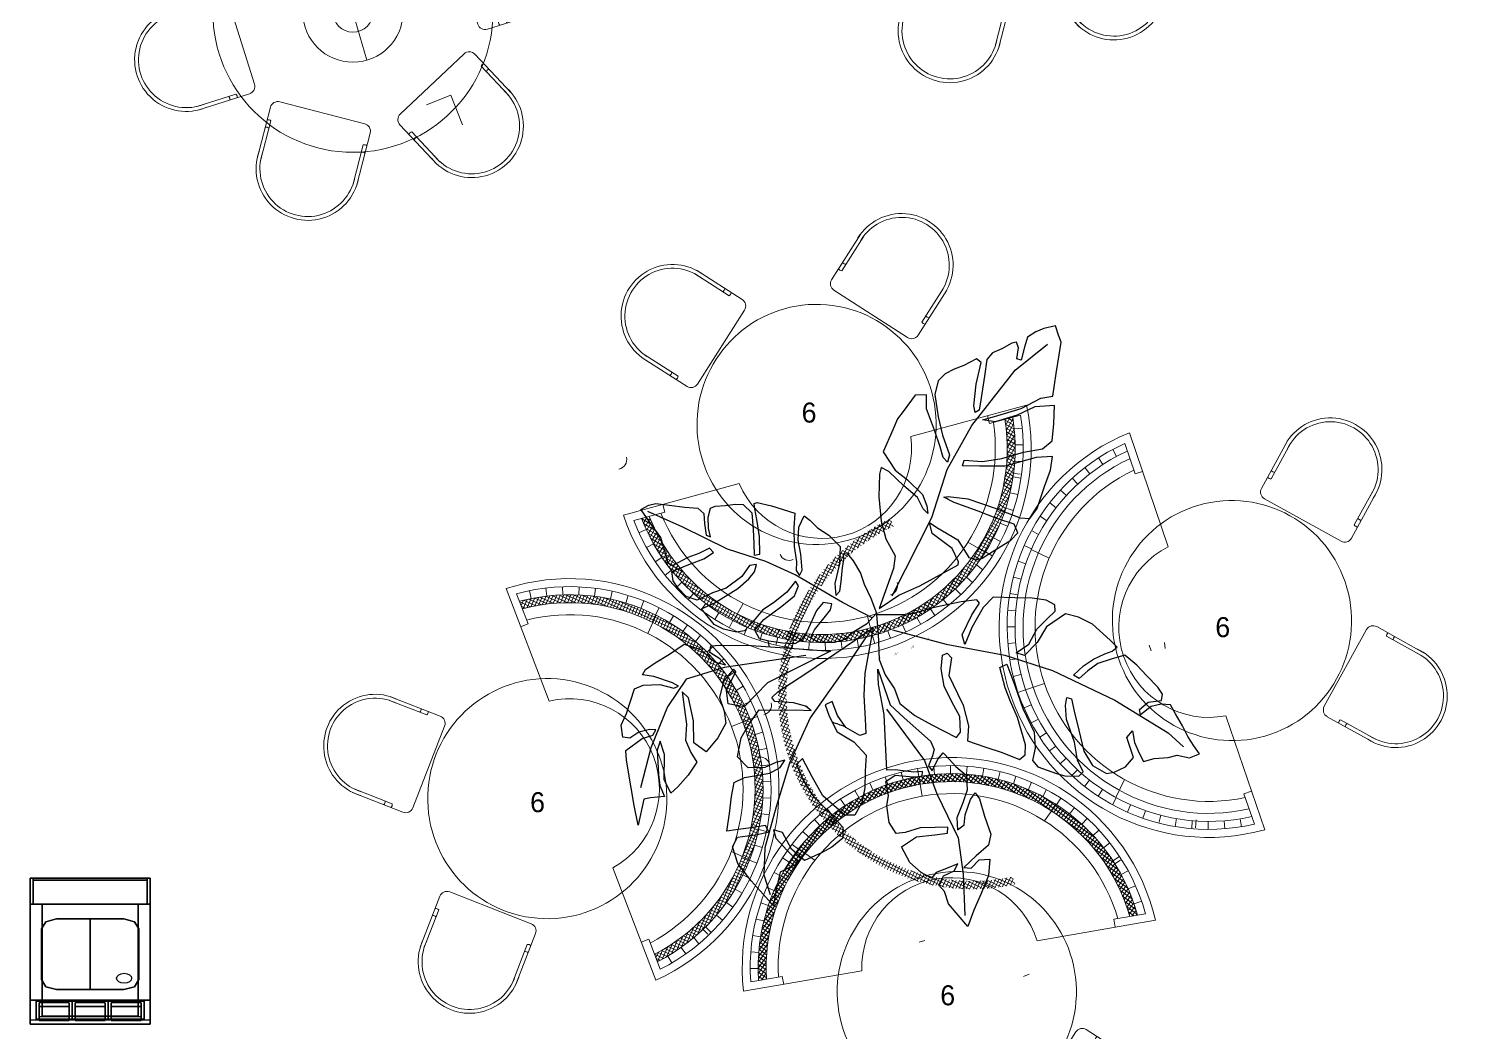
# Model space of a CAD drawing. Header units: millimetres. Extents: x 9159 to 17971, y 10368 to 13314.
# Drawn here: x 14891 to 15606, y 11811 to 12313 of the extents above; entities that cross this region are included whole.
import ezdxf

# ---------------------------------------------------------------- set-up
doc = ezdxf.new("R2010")
doc.units = ezdxf.units.MM
doc.header["$LTSCALE"] = 5
doc.linetypes.add('CONTINUA', pattern=[0])
doc.layers.get('DEFPOINTS').update_dxf_attribs({"linetype": 'CONTINUA'})
for name, color, linetype in [('200-EquipSteel-3d', 9, 'Continuous'), ('ELECTRICAL', 1, 'Continuous'), ('VİTRACONT', 1, 'Continuous')]:
    doc.layers.add(name, color=color, linetype=linetype)
for name, color, linetype, lineweight in [('Auto-AhsapMobilya', 34, 'Continuous', 20), ('Auto-Ince', 8, 'Continuous', 5), ('Auto-Olcu', 33, 'Continuous', 15), ('Auto-SilikCizgiler', 251, 'Continuous', 9), ('Auto-Tefris', 32, 'Continuous', 18), ('BEYAZ', 250, 'Continuous', 5), ('kesit', 7, 'Continuous', 0), ('TEFRIS-MOBILYA', 27, 'Continuous', 5), ('YOL', 87, 'Continuous', 0)]:
    doc.layers.add(name, color=color, linetype=linetype, lineweight=lineweight)
doc.layers.add('yesil', color=7, linetype='Continuous', true_color=0x6e7e3e)
doc.styles.add('1-20', font='isocpeur.ttf', dxfattribs={"height": 4})
doc.dimstyles.new('ölçü 1_20', dxfattribs={"dimtxt": 4, "dimasz": 1, "dimexe": 1, "dimexo": 3, "dimtad": 1, "dimdec": 0, "dimtxsty": '1-20', "dimblk": 'ARCHTICK', "dimcen": 1.5, "dimclrd": 256, "dimclre": 256, "dimclrt": 256, "dimadec": 0, "dimazin": 0, "dimtfac": 1, "dimtdec": 0, "dimtmove": 0, "dimatfit": 3, "dimldrblk": 'ARCHTICK', "dimfxl": 1, "dimlwd": -1, "dimlwe": -1, "dimarcsym": 0})

# ---------------------------------------------------------------- blocks, each defined once
blk = doc.blocks.new('_ArchTick')
at = {"color": 0, "linetype": 'ByBlock', "const_width": 0.15}
blk.add_lwpolyline([(-0.5, -0.5), (0.5, 0.5)], dxfattribs=at)
blk = doc.blocks.new('*D12')
at = {"layer": 'Auto-Olcu'}
for p, q in [((134009.21, -64288.72), (134010.62, -64296.83)), ((134017.27, -64287.32), (134018.68, -64295.44)), ((134010.45, -64295.85), (134018.51, -64294.45))]:
    blk.add_line(p, q, dxfattribs=at)
at = {"layer": 'DEFPOINTS', "color": 0}
for p in [(134008.7, -64285.76), (134016.76, -64284.36), (134018.51, -64294.45)]:
    blk.add_point(p, dxfattribs=at)
at = {"layer": 'Auto-Olcu'}
for p, rotation in [((134010.45, -64295.85), 189.8434096772891), ((134018.51, -64294.45), 9.843409677289099)]:
    blk.add_blockref('_ArchTick', p, dxfattribs=dict(at, rotation=rotation))
at = {"layer": 'Auto-Olcu', "insert": (134014.03, -64292.56), "char_height": 4, "attachment_point": 5, "rotation": 9.84341, "style": '1-20'}
blk.add_mtext('8', dxfattribs=at)
blk = doc.blocks.new('*D14')
at = {"layer": 'Auto-Olcu'}
for p, q in [((134008.96, -64288.75), (134009.69, -64296.92)), ((134000.81, -64289.48), (134001.55, -64297.65)), ((134009.61, -64295.92), (134001.46, -64296.65))]:
    blk.add_line(p, q, dxfattribs=at)
at = {"layer": 'DEFPOINTS', "color": 0}
for p in [(134000.55, -64286.49), (134008.7, -64285.76), (134001.46, -64296.65)]:
    blk.add_point(p, dxfattribs=at)
at = {"layer": 'Auto-Olcu'}
for p, rotation in [((134001.46, -64296.65), 185.10656757201), ((134009.61, -64295.92), 5.106567572009988)]:
    blk.add_blockref('_ArchTick', p, dxfattribs=dict(at, rotation=rotation))
at = {"layer": 'Auto-Olcu', "insert": (134005.3, -64293.67), "char_height": 4, "attachment_point": 5, "rotation": 5.10657, "style": '1-20'}
blk.add_mtext('8', dxfattribs=at)
blk = doc.blocks.new('RT2')
at = {"layer": 'Auto-Tefris'}
for p, q in [((142.89, -17093.63), (114.98, -17118.61)), ((190.59, -17139.05), (150.31, -17094.04)), ((137.92, -17101.6), (116.81, -17120.49)), ((161.05, -17169.01), (181.71, -17150.52)), ((162.74, -17171.03), (190.18, -17146.47)), ((114.32, -17166.72), (114.35, -17166.76)), ((114.35, -17166.76), (114.32, -17166.72))]:
    blk.add_line(p, q, dxfattribs=at)
for centre, radius, start, end in [((146.39, -17097.54), 5.25, 41.83107, 131.83107), ((131.48, -17105.6), 2.58, 11.21615, 72.44598), ((135.4, -17102.1), 2.58, 11.21615, 72.44598), ((140.83, -17143.03), 35.56, 127.02225, 315.62583), ((140.83, -17143.03), 32.93, 127.02225, 315.62583), ((186.68, -17142.55), 5.25, 311.83107, 41.83107), ((177.02, -17156.48), 2.58, 11.21615, 72.44598), ((180.94, -17152.98), 2.58, 11.21615, 72.44598)]:
    blk.add_arc(centre, radius, start, end, dxfattribs=at)
blk = doc.blocks.new('A$C2F3B726D')
for p, q in [((-0.232, 0.0729), (-0.2705, 0.0833)), ((-0.1826, 0.0571), (-0.232, 0.0729)), ((-0.1414, 0.0503), (-0.1826, 0.0571)), ((-0.1088, 0.0413), (-0.1414, 0.0503)), ((-0.0559, 0.0204), (-0.1088, 0.0413)), ((-0.0228, 0.0091), (-0.0559, 0.0204))]:
    blk.add_line(p, q)
for points in [[(0.1199, 0.3383), (0.1084, 0.3337), (0.1007, 0.3291), (0.0931, 0.3223), (0.0915, 0.3115), (0.09, 0.2977), (0.0854, 0.2985), (0.0854, 0.31), (0.0823, 0.3154), (0.0777, 0.3138), (0.0685, 0.3062), (0.0593, 0.3008), (0.0547, 0.2931), (0.0547, 0.2755), (0.0547, 0.2526), (0.0547, 0.2395), (0.0509, 0.2365), (0.0486, 0.2434), (0.0474, 0.2659), (0.0492, 0.2891), (0.0438, 0.2922), (0.0318, 0.2832), (0.0226, 0.2778), (0.0141, 0.2717), (0.008, 0.2633), (0.0065, 0.2487), (0.0134, 0.2265), (0.021, 0.2081), (0.031, 0.189), (0.0302, 0.1813), (0.0249, 0.1851), (0.0203, 0.1959), (0.0118, 0.212), (0.0003, 0.2326), (-0.0021, 0.2473), (-0.0136, 0.245), (-0.0234, 0.2265), (-0.028, 0.218), (-0.0311, 0.2058), (-0.0376, 0.1817), (-0.0224, 0.1647), (-0.0081, 0.1568), (0.0095, 0.1438), (0.0157, 0.1331), (0.018, 0.1254), (0.0126, 0.1292), (0.0049, 0.14), (-0.0112, 0.1499), (-0.0288, 0.1622), (-0.0372, 0.1652), (-0.038, 0.1583), (-0.0349, 0.1346), (-0.0288, 0.1101), (-0.0211, 0.0925), (-0.0089, 0.0764), (-0.0089, 0.0634), (-0.0173, 0.0197), (0.0011, 0.0365), (0.021, 0.0496), (0.0572, 0.0773), (0.0572, 0.0804), (0.0484, 0.0929), (0.0256, 0.1055), (0.021, 0.1162), (0.0295, 0.1124), (0.053, 0.1029), (0.0672, 0.0865), (0.0764, 0.0857), (0.0775, 0.0854), (0.0808, 0.0879), (0.0961, 0.1009), (0.1076, 0.1108), (0.1138, 0.1193), (0.1084, 0.1277), (0.09, 0.1308), (0.0693, 0.1354), (0.0433, 0.1407), (0.0318, 0.1446), (0.0364, 0.1461), (0.057, 0.1468), (0.0854, 0.1415), (0.1138, 0.1354), (0.1237, 0.1361), (0.1299, 0.1476), (0.1337, 0.1714), (0.1375, 0.189), (0.1375, 0.2035), (0.1207, 0.1997), (0.09, 0.1859), (0.0639, 0.1821), (0.0463, 0.1798), (0.0471, 0.1859), (0.0662, 0.1874), (0.0854, 0.1936), (0.1069, 0.2035), (0.126, 0.2097), (0.1345, 0.2196), (0.1337, 0.2372), (0.1314, 0.2564), (0.1115, 0.2518), (0.0946, 0.2403), (0.0731, 0.2303), (0.0601, 0.2303), (0.0747, 0.2372), (0.0977, 0.248), (0.1161, 0.2617), (0.1283, 0.2656), (0.1283, 0.2893), (0.1283, 0.3092), (0.1283, 0.3223), (0.1245, 0.3291)], [(-0.278, 0.0845), (-0.2706, 0.09), (-0.2634, 0.0928), (-0.2496, 0.0933), (-0.233, 0.0938), (-0.2197, 0.0947), (-0.2126, 0.09), (-0.2102, 0.08), (-0.2069, 0.0681), (-0.2021, 0.0672), (-0.2055, 0.0757), (-0.2074, 0.0871), (-0.2064, 0.0966), (-0.2021, 0.0995), (-0.1917, 0.1018), (-0.1817, 0.1047), (-0.1736, 0.1056), (-0.1632, 0.0985), (-0.1594, 0.0814), (-0.1565, 0.0672), (-0.1542, 0.0553), (-0.1485, 0.0572), (-0.1518, 0.0752), (-0.157, 0.0923), (-0.1608, 0.1028), (-0.1622, 0.1085), (-0.1594, 0.1099), (-0.1442, 0.1085), (-0.1314, 0.1066), (-0.119, 0.1047), (-0.1176, 0.0895), (-0.1143, 0.0705), (-0.1095, 0.0548), (-0.1086, 0.0458), (-0.1043, 0.0415), (-0.1024, 0.0472), (-0.1062, 0.0634), (-0.1114, 0.0776), (-0.1128, 0.0909), (-0.109, 0.1033), (-0.1024, 0.0999), (-0.0934, 0.0933), (-0.0805, 0.0876), (-0.0672, 0.0776), (-0.0649, 0.0596), (-0.0668, 0.0387), (-0.0639, 0.0263), (-0.0606, 0.0316), (-0.0606, 0.0415), (-0.0615, 0.0563), (-0.0611, 0.0643), (-0.0625, 0.071), (-0.0582, 0.071), (-0.0516, 0.0648), (-0.0421, 0.0534), (-0.0364, 0.0425), (-0.0273, 0.0292), (-0.0193, 0.0145), (-0.0278, 0.0017), (-0.0397, -0.0083), (-0.0478, -0.0173), (-0.0582, -0.0221), (-0.0734, -0.0244), (-0.0834, -0.0211), (-0.0805, -0.0121), (-0.0725, 0.0017), (-0.0672, 0.0107), (-0.0668, 0.0173), (-0.0758, 0.0173), (-0.0815, 0.0078), (-0.0881, -0.0154), (-0.0929, -0.0254), (-0.0986, -0.0297), (-0.1109, -0.0311), (-0.1257, -0.0311), (-0.1356, -0.0301), (-0.1418, -0.0221), (-0.1342, -0.0097), (-0.1176, 0.0069), (-0.1062, 0.0197), (-0.1038, 0.0306), (-0.1076, 0.0349), (-0.1147, 0.0221), (-0.1257, 0.0102), (-0.1371, -0.0002), (-0.1456, -0.014), (-0.1523, -0.0244), (-0.1603, -0.0268), (-0.1741, -0.0259), (-0.1846, -0.0225), (-0.2002, -0.0083), (-0.1879, -0.0007), (-0.166, 0.0183), (-0.1561, 0.0301), (-0.1513, 0.0382), (-0.1504, 0.0458), (-0.1575, 0.0439), (-0.1637, 0.0311), (-0.1779, 0.0169), (-0.1912, 0.0097), (-0.2059, -0.0002), (-0.2178, 0.0021), (-0.2273, 0.0093), (-0.2335, 0.0159), (-0.2365, 0.0253), (-0.2202, 0.0354), (-0.2055, 0.0434), (-0.1964, 0.0515), (-0.2012, 0.0553), (-0.2116, 0.0482), (-0.2221, 0.0425), (-0.2363, 0.0316), (-0.2416, 0.0335), (-0.2449, 0.0406), (-0.253, 0.0586), (-0.2644, 0.07), (-0.2748, 0.0809)], [(0.3353, -0.0796), (0.3283, -0.0721), (0.3205, -0.0637), (0.3133, -0.0533), (0.3042, -0.0422), (0.2977, -0.0338), (0.288, -0.0344), (0.2782, -0.0383), (0.2685, -0.0487), (0.2665, -0.0435), (0.2743, -0.0344), (0.288, -0.0305), (0.288, -0.024), (0.2821, -0.0175), (0.2685, -0.0071), (0.2568, 0.0019), (0.2431, 0.0104), (0.2295, 0.0039), (0.2165, -0.0026), (0.2074, -0.0117), (0.1996, -0.0208), (0.1931, -0.0182), (0.2022, -0.0071), (0.2113, 0.0013), (0.2223, 0.0084), (0.2295, 0.0123), (0.234, 0.0175), (0.2256, 0.0234), (0.2048, 0.037), (0.1892, 0.0422), (0.1755, 0.0435), (0.158, 0.0273), (0.1508, 0.0097), (0.1398, -0.0058), (0.1307, -0.0045), (0.1424, 0.0065), (0.1482, 0.0234), (0.1573, 0.0357), (0.1645, 0.0448), (0.1632, 0.0513), (0.1534, 0.0546), (0.1385, 0.0546), (0.1209, 0.052), (0.0982, 0.0494), (0.0897, 0.037), (0.0813, 0.0149), (0.0767, -0.0039), (0.0722, 0.0058), (0.0793, 0.0279), (0.0832, 0.0364), (0.0852, 0.0409), (0.0819, 0.0442), (0.0663, 0.0396), (0.0455, 0.0318), (0.0338, 0.0273), (0.0189, 0.0201), (0.0078, 0.0169), (-0.0189, 0.013), (-0.0143, -0.0065), (-0.0091, -0.0325), (-0.0007, -0.0474), (0.0111, -0.0604), (0.0189, -0.0747), (0.0364, -0.0845), (0.0553, -0.0916), (0.0826, -0.1007), (0.0858, -0.0948), (0.0826, -0.0786), (0.0722, -0.065), (0.0618, -0.05), (0.0559, -0.0325), (0.0553, -0.0182), (0.0598, -0.0156), (0.065, -0.0195), (0.065, -0.0383), (0.0767, -0.0552), (0.0845, -0.0663), (0.093, -0.087), (0.0943, -0.1026), (0.1131, -0.1059), (0.132, -0.1091), (0.1508, -0.1137), (0.156, -0.1078), (0.1547, -0.0974), (0.1424, -0.0708), (0.1326, -0.0552), (0.1248, -0.0422), (0.1164, -0.0221), (0.1229, -0.0175), (0.1346, -0.0383), (0.1463, -0.0604), (0.1619, -0.0832), (0.1651, -0.0994), (0.1645, -0.1124), (0.171, -0.1182), (0.1911, -0.1221), (0.2002, -0.1234), (0.2145, -0.1215), (0.2184, -0.1163), (0.2106, -0.1052), (0.2048, -0.087), (0.1931, -0.065), (0.1898, -0.0507), (0.1898, -0.0422), (0.195, -0.0429), (0.1996, -0.0552), (0.2074, -0.0741), (0.2158, -0.0948), (0.2269, -0.1085), (0.2425, -0.1143), (0.2503, -0.1117), (0.2613, -0.1046), (0.2678, -0.0935), (0.2581, -0.0741), (0.2626, -0.0663), (0.2665, -0.078), (0.2737, -0.089), (0.2789, -0.0961), (0.2893, -0.0916), (0.3036, -0.0883), (0.3127, -0.0845), (0.3257, -0.0851)], [(-0.2315, -0.2411), (-0.2385, -0.2214), (-0.2445, -0.2035), (-0.2534, -0.1758), (-0.2557, -0.1661), (-0.2407, -0.1512), (-0.2303, -0.146), (-0.228, -0.14), (-0.2347, -0.1407), (-0.2452, -0.1452), (-0.2534, -0.1527), (-0.2609, -0.1527), (-0.2646, -0.1407), (-0.2609, -0.128), (-0.2564, -0.1012), (-0.2482, -0.0959), (-0.231, -0.0929), (-0.2161, -0.0944), (-0.2116, -0.0914), (-0.2183, -0.0892), (-0.2385, -0.0855), (-0.2504, -0.0855), (-0.2482, -0.0795), (-0.2392, -0.0713), (-0.2258, -0.0601), (-0.2123, -0.0474), (-0.1944, -0.0504), (-0.1787, -0.0608), (-0.1667, -0.0623), (-0.1735, -0.0571), (-0.1847, -0.0519), (-0.1847, -0.0451), (-0.175, -0.0429), (-0.1428, -0.0384), (-0.0883, -0.0339), (-0.0606, -0.0317), (-0.089, -0.0519), (-0.1204, -0.0743), (-0.1406, -0.1026), (-0.1578, -0.1019), (-0.1615, -0.0885), (-0.1548, -0.0675), (-0.1578, -0.0653), (-0.166, -0.0795), (-0.1675, -0.0967), (-0.1608, -0.1101), (-0.157, -0.1221), (-0.163, -0.1385), (-0.1727, -0.1549), (-0.1869, -0.1474), (-0.1907, -0.125), (-0.1996, -0.1019), (-0.2071, -0.0967), (-0.2026, -0.1124), (-0.1974, -0.1295), (-0.1959, -0.146), (-0.1884, -0.1579), (-0.1809, -0.1669), (-0.1877, -0.1818), (-0.1966, -0.1952), (-0.2026, -0.2027), (-0.2116, -0.19), (-0.2153, -0.1639), (-0.222, -0.1512), (-0.2235, -0.1609), (-0.2183, -0.1855), (-0.2153, -0.1967), (-0.2086, -0.2072), (-0.2228, -0.2109), (-0.2295, -0.2132)], [(-0.0091, -0.0427), (0.0093, -0.0776), (0.0258, -0.0886), (0.0565, -0.1088), (0.0614, -0.1167), (0.0608, -0.1235), (0.0583, -0.1345), (0.0626, -0.1388), (0.0669, -0.1259), (0.0712, -0.1186), (0.0785, -0.1241), (0.0865, -0.1308), (0.0987, -0.1382), (0.1018, -0.1535), (0.0993, -0.1669), (0.0957, -0.1835), (0.0981, -0.1957), (0.1042, -0.1896), (0.1036, -0.1792), (0.1067, -0.1626), (0.1104, -0.1547), (0.1159, -0.1602), (0.1238, -0.1773), (0.133, -0.1951), (0.1324, -0.2067), (0.1214, -0.2196), (0.1104, -0.2336), (0.1183, -0.233), (0.1251, -0.2232), (0.1361, -0.2208), (0.1373, -0.2379), (0.1324, -0.2575), (0.1275, -0.2759), (0.1238, -0.2936), (0.1006, -0.2734), (0.0944, -0.2612), (0.0877, -0.2557), (0.0908, -0.2453), (0.1012, -0.2385), (0.1036, -0.2306), (0.0944, -0.2361), (0.0828, -0.2428), (0.0791, -0.2496), (0.0675, -0.2453), (0.054, -0.2367), (0.043, -0.222), (0.0571, -0.2092), (0.0755, -0.2043), (0.0883, -0.2006), (0.0877, -0.1945), (0.0748, -0.1969), (0.0595, -0.1994), (0.0448, -0.2067), (0.0356, -0.2092), (0.0265, -0.1988), (0.0216, -0.1822), (0.0216, -0.1712), (0.0167, -0.1571), (0.0252, -0.1492), (0.0442, -0.148), (0.0534, -0.1461), (0.0528, -0.1412), (0.0442, -0.1431), (0.0246, -0.1437), (0.016, -0.1455), (0.0105, -0.1174), (0.0044, -0.0886), (-0.006, -0.0586)]]:
    blk.add_lwpolyline(points, close=True)
for points in [[(-0.0058, 0.035), (0.0226, 0.1216), (0.031, 0.1737), (0.0494, 0.2227), (0.0854, 0.2863), (0.1145, 0.3184)], [(0, 0), (0.0572, -0.0065), (0.1196, -0.0084), (0.171, -0.0169), (0.2399, -0.0377), (0.2997, -0.063), (0.3179, -0.0747)], [(-0.0203, -0.0011), (-0.021, -0.0257), (-0.0218, -0.0489), (-0.0195, -0.072), (-0.0143, -0.0959), (-0.0113, -0.1109), (-0.0173, -0.1138), (-0.033, -0.1079), (-0.0435, -0.0967), (-0.0509, -0.0832), (-0.0576, -0.0877), (-0.0517, -0.0989), (-0.0412, -0.1138), (-0.0225, -0.1213), (-0.0076, -0.1333), (-0.0061, -0.1497), (-0.0038, -0.1669), (-0.0046, -0.1825), (-0.0098, -0.1967), (-0.0203, -0.1982), (-0.0457, -0.1818), (-0.0599, -0.1639), (-0.0726, -0.1467), (-0.0778, -0.1534), (-0.0696, -0.1676), (-0.0569, -0.1825), (-0.0345, -0.1997), (-0.0203, -0.2109), (-0.0188, -0.2221), (-0.0285, -0.2333), (-0.0382, -0.2408), (-0.0547, -0.2512), (-0.0696, -0.2415), (-0.0816, -0.2259), (-0.0913, -0.2244), (-0.0875, -0.2326), (-0.0741, -0.2438), (-0.0621, -0.2527), (-0.0636, -0.2572), (-0.0778, -0.2669), (-0.0793, -0.2856), (-0.0793, -0.3028), (-0.092, -0.2923), (-0.1062, -0.2804), (-0.1227, -0.2647), (-0.1309, -0.2483), (-0.1271, -0.2378), (-0.107, -0.2318), (-0.0958, -0.2273), (-0.1002, -0.2214), (-0.1174, -0.2266), (-0.1301, -0.2303), (-0.1391, -0.2333), (-0.1391, -0.2147), (-0.1398, -0.1967), (-0.1391, -0.1818), (-0.1294, -0.1751), (-0.104, -0.1669), (-0.0943, -0.1594), (-0.0905, -0.1512), (-0.0995, -0.1549), (-0.11, -0.1616), (-0.1271, -0.1646), (-0.1398, -0.1549), (-0.1391, -0.1348), (-0.1331, -0.1198), (-0.1249, -0.1034), (-0.1129, -0.1019), (-0.0875, -0.0974), (-0.0711, -0.0959), (-0.0763, -0.0922), (-0.0905, -0.0907), (-0.11, -0.0922), (-0.1137, -0.0885), (-0.1085, -0.0817), (-0.0958, -0.0705), (-0.0816, -0.0578), (-0.0203, -0.0011)], [(-0.0263, -0.0115), (-0.0464, -0.0541), (-0.0711, -0.1034), (-0.0853, -0.1534), (-0.092, -0.2005), (-0.0973, -0.2445), (-0.0943, -0.2722), (-0.0845, -0.2916)], [(-0.0853, -0.0399), (-0.1219, -0.0511), (-0.1675, -0.0653), (-0.2049, -0.0832), (-0.2198, -0.1146), (-0.2303, -0.1594), (-0.2347, -0.202)], [(0.0062, -0.0825), (0.0534, -0.1296), (0.0712, -0.162), (0.0999, -0.2037), (0.111, -0.2404), (0.1189, -0.2826)]]:
    blk.add_lwpolyline(points)
for radius, start, end in [(0.1515, 66.8462, 69.1635), (0.1105, 197.9998, 201.2591), (0.1515, 207.3985, 208.1983), (0.1105, 239.4978, 242.4297), (0.1105, 256.133, 263.4421)]:
    blk.add_arc((-0.0215, 0.0031), radius, start, end)
blk = doc.blocks.new('y')
at = {"layer": 'Auto-SilikCizgiler'}
h = blk.add_hatch(dxfattribs=at)
h.set_pattern_fill('ANSI37', color=256, scale=0.5, angle=182.73815, style=0)
h.set_pattern_definition([(227.738147, (127670.2353, -65759.9052), (1.17487543, -1.0676254), []), (317.738147, (127670.2353, -65759.9052), (1.0676254, 1.17487543), [])])
h.paths.add_polyline_path([(133936.51, -64259.24), (133933.82, -64262.2, -0.183439), (133899.93, -64202.26), (133903.95, -64202.07, 0.182771)])
h.paths.add_polyline_path([(134000.26, -64280.5), (134000.45, -64284.49, -0.187451), (133933.82, -64262.2), (133936.51, -64259.24, 0.186958)])
h.paths.add_polyline_path([(134000.45, -64284.49), (134000.26, -64280.5, 0.186958), (134061.69, -64253.25), (134064.65, -64255.94, -0.187451)])
h.paths.add_polyline_path([(134064.65, -64255.94), (134061.69, -64253.25, 0.182771), (134088.65, -64193.23), (134092.67, -64193.04, -0.183439)])
at = {"layer": 'Auto-AhsapMobilya'}
blk.add_arc((133931.13, -64336.37), 5, 0.00462, 90.00462, dxfattribs=at)
at = {"layer": 'Auto-Ince'}
for p, q in [((134092.15, -64198.98), (134096.12, -64199.45)), ((133901.01, -64208.12), (133897.1, -64208.97)), ((134090.88, -64206.89), (134094.8, -64207.69)), ((133903.03, -64215.88), (133899.21, -64217.04)), ((134088.96, -64214.68), (134092.8, -64215.8)), ((133905.68, -64223.44), (133901.97, -64224.92)), ((134086.41, -64222.28), (134090.14, -64223.71)), ((134086.48, -64220.33), (134090.22, -64221.76)), ((133908.95, -64230.77), (133905.37, -64232.55)), ((134083.24, -64229.64), (134086.84, -64231.37)), ((133912.81, -64237.79), (133909.39, -64239.86)), ((134079.47, -64236.72), (134082.91, -64238.74)), ((133917.24, -64244.47), (133914, -64246.82)), ((134075.12, -64243.46), (134078.39, -64245.76)), ((133922.21, -64250.77), (133919.17, -64253.37)), ((134070.24, -64249.81), (134073.31, -64252.38)), ((133927.67, -64256.63), (133924.86, -64259.48)), ((134064.85, -64255.75), (134067.7, -64258.56)), ((133933.61, -64262.02), (133931.04, -64265.09)), ((133939.96, -64266.91), (133937.66, -64270.18)), ((134052.69, -64266.18), (134055.04, -64269.42)), ((134058.99, -64261.22), (134061.59, -64264.25)), ((133946.7, -64271.25), (133944.68, -64274.7)), ((133953.78, -64275.02), (133952.05, -64278.62)), ((134038.98, -64274.47), (134040.76, -64278.05)), ((134046.01, -64270.61), (134048.08, -64274.03)), ((133961.14, -64278.19), (133959.71, -64281.93)), ((133968.74, -64280.75), (133967.62, -64284.59)), ((134024.1, -64280.39), (134025.26, -64284.22)), ((134031.66, -64277.74), (134033.14, -64281.45)), ((133976.53, -64282.66), (133975.73, -64286.58)), ((133984.44, -64283.93), (133983.97, -64287.9)), ((133992.44, -64284.54), (133992.3, -64288.54)), ((134000.45, -64284.49), (134000.64, -64288.49)), ((134008.44, -64283.78), (134008.96, -64287.74)), ((134016.34, -64282.41), (134017.18, -64286.32))]:
    blk.add_line(p, q, dxfattribs=at)
blk.add_arc((133995.82, -64187.6), 97, 188.69166, 356.78464, dxfattribs=at)
at = {"layer": 'Auto-Tefris'}
for p, q in [((134064.65, -64255.94), (134057.24, -64249.21)), ((133933.82, -64262.2), (133940.55, -64254.79)), ((134000.45, -64284.49), (133999.97, -64274.5))]:
    blk.add_line(p, q, dxfattribs=at)
for points in [[(134040.65, -64191.53), (134100.81, -64188.65)], [(133891.4, -64198.66), (133951.57, -64195.79)], [(134080.41, -64189.62), (134080.61, -64193.62)], [(134096.68, -64192.85), (134080.61, -64193.62)], [(133895.92, -64202.45), (133911.99, -64201.68)], [(133911.8, -64197.69), (133911.99, -64201.68)]]:
    blk.add_lwpolyline(points, dxfattribs=at)
for radius, start, end in [(105, 186.04731, 359.42899), (101, 188.45507, 357.02122), (93, 188.94871, 356.52758), (87, 189.37889, 356.0974), (45, 190.47876, 354.99754)]:
    blk.add_arc((133995.82, -64187.6), radius, start, end, dxfattribs=at)
at = {"layer": 'ELECTRICAL', "lineweight": 0}
blk.add_circle((133995.82, -64175.35), 60, dxfattribs=at)
at = {"layer": 'TEFRIS-MOBILYA'}
blk.add_line((134137.53, -64319.67, -30.38), (134137.92, -64322.64, -30.38), dxfattribs=at)
at = {"layer": 'VİTRACONT', "lineweight": 50, "yscale": 0.7260000000000043, "zscale": 0.7260000000000043}
for p, xscale, rotation in [((146357.25, -63303.41), 0.7260000000000043, 273.2306241352867), ((121634.39, -63303.41), -0.7260000000000043, 86.76937586471338)]:
    blk.add_blockref('RT2', p, dxfattribs=dict(at, xscale=xscale, rotation=rotation))
at = {"layer": 'Auto-Olcu'}
for p2, distance, picture, middle in [((134000.55, -64286.49), 10.2, '*D14', (134005.3, -64293.67)), ((134016.76, -64284.36), -10.24, '*D12', (134014.03, -64292.56))]:
    dim = blk.add_aligned_dim(p1=(134008.7, -64285.76), p2=p2, distance=distance, dimstyle='ölçü 1_20', dxfattribs=at)
    dim.commit()
    dim.dimension.update_dxf_attribs({"geometry": picture, "text_midpoint": middle})
blk.add_aligned_dim(p1=(134016.76, -64284.36), p2=(134024.68, -64282.3), distance=-10.2, dimstyle='ölçü 1_20', dxfattribs=at).render()

msp = doc.modelspace()

# ---------------------------------------------------------------- hatches: boundary and pattern name
at = {"layer": 'Auto-SilikCizgiler', "extrusion": (0.083236, 0.023792, 0.996246)}
h = msp.add_hatch(dxfattribs=at)
h.set_pattern_fill('ANSI37', color=256, scale=0.5, angle=2.87745, style=0)
h.set_pattern_definition([(47.877454, (13618.059, -16544.027), (-1.17746776, 1.06476567), []), (137.877454, (13618.059, -16544.027), (-1.06476567, -1.17746776), [])])
h.paths.add_polyline_path([(7355.45, -18059.93), (7358.13, -18056.96, -0.183439), (7392.17, -18116.81), (7388.15, -18117.02, 0.182771)])
h.paths.add_polyline_path([(7291.65, -18038.82), (7291.45, -18034.83, -0.187451), (7358.13, -18056.96), (7355.45, -18059.93, 0.186958)])
h.paths.add_polyline_path([(7291.45, -18034.83), (7291.65, -18038.82, 0.186958), (7230.29, -18066.22), (7227.32, -18063.53, -0.187451)])
h.paths.add_polyline_path([(7227.32, -18063.53), (7230.29, -18066.22, 0.182771), (7203.47, -18126.3), (7199.46, -18126.5, -0.183439)])

# ---------------------------------------------------------------- linework, layer by layer
at = {"layer": '200-EquipSteel-3d'}
msp.add_ellipse((14939.14, 11838.25, 65), major_axis=(3.75, 0), ratio=0.666667, start_param=3.141593, end_param=9.424778, dxfattribs=at)
for points, invisible_edges in [([(14892.16, 11875.28, 81), (14892.16, 11888.28, 61), (14892.16, 11875.28, 61)], 2), ([(14892.16, 11888.28, 61), (14892.16, 11888.28, 52), (14892.16, 11875.28, 52), (14892.16, 11875.28, 61)], 8), ([(14893.66, 11875.28, 81), (14893.66, 11888.28, 61), (14893.66, 11875.28, 61)], 2), ([(14893.66, 11888.28, 61), (14893.66, 11888.28, 52), (14893.66, 11875.28, 52), (14893.66, 11875.28, 61)], 8), ([(14950.66, 11875.28, 81), (14950.66, 11888.28, 61), (14950.66, 11875.28, 61)], 2), ([(14950.66, 11888.28, 61), (14950.66, 11888.28, 52), (14950.66, 11875.28, 52), (14950.66, 11875.28, 61)], 8), ([(14952.16, 11875.28, 81), (14952.16, 11888.28, 61), (14952.16, 11875.28, 61)], 2), ([(14952.16, 11888.28, 61), (14952.16, 11888.28, 52), (14952.16, 11875.28, 52), (14952.16, 11875.28, 61)], 8), ([(14898.16, 11875.28, 51), (14892.16, 11875.28, 51), (14892.16, 11875.28, 15), (14898.16, 11875.28, 19)], 4), ([(14952.16, 11875.28, 15), (14946.16, 11875.28, 19), (14898.16, 11875.28, 19), (14892.16, 11875.28, 15)], 5), ([(14952.16, 11875.28, 85), (14939.03, 11867.98, 85), (14905.28, 11867.98, 85), (14892.16, 11875.28, 85)], 5), ([(14892.16, 11827.28, 85), (14897.78, 11837.58, 85), (14897.78, 11862.98, 85), (14892.16, 11875.28, 85)], 5), ([(14892.16, 11875.28, 85), (14897.78, 11862.98, 85), (14899.98, 11866.51, 85), (14892.16, 11875.28, 85)], 5), ([(14892.16, 11875.28, 85), (14899.98, 11866.51, 85), (14905.28, 11867.98, 85), (14892.16, 11875.28, 85)], 5), ([(14952.16, 11875.28, 85), (14939.03, 11867.98, 85), (14944.33, 11866.51, 85), (14952.16, 11875.28, 85)], 5), ([(14952.16, 11875.28, 85), (14944.33, 11866.51, 85), (14946.53, 11862.98, 85), (14952.16, 11875.28, 85)], 5), ([(14952.16, 11875.28, 51), (14946.16, 11875.28, 51), (14946.16, 11875.28, 19), (14952.16, 11875.28, 15)], 4), ([(14952.16, 11827.28, 85), (14946.53, 11837.58, 85), (14946.53, 11862.98, 85), (14952.16, 11875.28, 85)], 5), ([(14897.78, 11862.98, 85), (14897.78, 11862.98, 65), (14899.98, 11866.51, 65), (14899.98, 11866.51, 85)], 5), ([(14946.53, 11862.98, 65), (14897.78, 11862.98, 65), (14899.98, 11866.51, 65), (14944.33, 11866.51, 65)], 5), ([(14897.78, 11837.58, 65), (14897.78, 11837.58, 85), (14897.78, 11862.98, 85), (14897.78, 11862.98, 65)], 5), ([(14897.78, 11837.58, 65), (14946.53, 11837.58, 65), (14946.53, 11862.98, 65), (14897.78, 11862.98, 65)], 5), ([(14899.98, 11866.51, 65), (14899.98, 11866.51, 85), (14905.28, 11867.98, 85), (14905.28, 11867.98, 65)], 5), ([(14899.98, 11866.51, 65), (14944.33, 11866.51, 65), (14939.03, 11867.98, 65), (14905.28, 11867.98, 65)], 1), ([(14905.28, 11867.98, 85), (14905.28, 11867.98, 65), (14939.03, 11867.98, 65), (14939.03, 11867.98, 85)], 5), ([(14939.03, 11867.98, 65), (14939.03, 11867.98, 85), (14944.33, 11866.51, 85), (14944.33, 11866.51, 65)], 5), ([(14944.33, 11866.51, 85), (14944.33, 11866.51, 65), (14946.53, 11862.98, 65), (14946.53, 11862.98, 85)], 5), ([(14946.53, 11862.98, 65), (14946.53, 11862.98, 85), (14946.53, 11837.58, 85), (14946.53, 11837.58, 65)], 5), ([(14892.16, 11827.28, 85), (14899.98, 11834.04, 85), (14897.78, 11837.58, 85), (14892.16, 11827.28, 85)], 5), ([(14892.16, 11827.28, 85), (14905.28, 11832.58, 85), (14899.98, 11834.04, 85), (14892.16, 11827.28, 85)], 5), ([(14899.98, 11834.04, 85), (14899.98, 11834.04, 65), (14897.78, 11837.58, 65), (14897.78, 11837.58, 85)], 5), ([(14944.33, 11834.04, 65), (14899.98, 11834.04, 65), (14897.78, 11837.58, 65), (14946.53, 11837.58, 65)], 5), ([(14905.28, 11832.58, 65), (14905.28, 11832.58, 85), (14899.98, 11834.04, 85), (14899.98, 11834.04, 65)], 5), ([(14944.33, 11834.04, 65), (14939.03, 11832.58, 65), (14905.28, 11832.58, 65), (14899.98, 11834.04, 65)], 8), ([(14952.16, 11827.28, 85), (14939.03, 11832.58, 85), (14944.33, 11834.04, 85), (14952.16, 11827.28, 85)], 5), ([(14944.33, 11834.04, 65), (14944.33, 11834.04, 85), (14939.03, 11832.58, 85), (14939.03, 11832.58, 65)], 5), ([(14952.16, 11827.28, 85), (14944.33, 11834.04, 85), (14946.53, 11837.58, 85), (14952.16, 11827.28, 85)], 5), ([(14946.53, 11837.58, 85), (14946.53, 11837.58, 65), (14944.33, 11834.04, 65), (14944.33, 11834.04, 85)], 5), ([(14952.16, 11827.28, 85), (14939.03, 11832.58, 85), (14905.28, 11832.58, 85), (14892.16, 11827.28, 85)], 5), ([(14892.16, 11817.28, 91), (14892.16, 11827.28, 87), (14892.16, 11827.28, 85), (14892.16, 11817.28, 85)], 8), ([(14952.16, 11827.28, 87), (14949.16, 11826.69, 87.24), (14895.16, 11826.69, 87.24), (14892.16, 11827.28, 87)], 5), ([(14895.16, 11826.69, 87.24), (14892.16, 11827.28, 87), (14892.16, 11817.28, 91), (14895.16, 11817.87, 90.76)], 5), ([(14911.66, 11825.94, 88.07), (14896.66, 11825.94, 88.07), (14895.16, 11826.87, 87.7), (14913.16, 11826.87, 87.7)], 10), ([(14895.16, 11818.05, 91.23), (14896.66, 11818.98, 90.86), (14896.66, 11825.94, 88.07), (14895.16, 11826.87, 87.7)], 5), ([(14939.03, 11832.58, 85), (14939.03, 11832.58, 65), (14905.28, 11832.58, 65), (14905.28, 11832.58, 85)], 5), ([(14913.16, 11818.05, 91.23), (14911.66, 11818.98, 90.86), (14911.66, 11825.94, 88.07), (14913.16, 11826.87, 87.7)], 5), ([(14929.66, 11825.94, 88.07), (14914.66, 11825.94, 88.07), (14913.16, 11826.87, 87.7), (14931.16, 11826.87, 87.7)], 10), ([(14913.16, 11818.05, 91.23), (14914.66, 11818.98, 90.86), (14914.66, 11825.94, 88.07), (14913.16, 11826.87, 87.7)], 5), ([(14931.16, 11818.05, 91.23), (14929.66, 11818.98, 90.86), (14929.66, 11825.94, 88.07), (14931.16, 11826.87, 87.7)], 5), ([(14947.66, 11825.94, 88.07), (14932.66, 11825.94, 88.07), (14931.16, 11826.87, 87.7), (14949.16, 11826.87, 87.7)], 10), ([(14931.16, 11818.05, 91.23), (14932.66, 11818.98, 90.86), (14932.66, 11825.94, 88.07), (14931.16, 11826.87, 87.7)], 5), ([(14949.16, 11818.05, 91.23), (14947.66, 11818.98, 90.86), (14947.66, 11825.94, 88.07), (14949.16, 11826.87, 87.7)], 5), ([(14949.16, 11817.87, 90.76), (14952.16, 11817.28, 91), (14952.16, 11827.28, 87), (14949.16, 11826.69, 87.24)], 5), ([(14952.16, 11817.28, 91), (14952.16, 11827.28, 87), (14952.16, 11827.28, 85), (14952.16, 11817.28, 85)], 8), ([(14892.16, 11817.28, 91), (14895.16, 11817.87, 90.76), (14949.16, 11817.87, 90.76), (14952.16, 11817.28, 91)], 5), ([(14892.16, 11815.28, 91), (14892.16, 11817.28, 91), (14892.16, 11817.28, 85), (14892.16, 11815.28, 85)], 2), ([(14911.66, 11818.98, 90.86), (14896.66, 11818.98, 90.86), (14895.16, 11818.05, 91.23), (14913.16, 11818.05, 91.23)], 10), ([(14929.66, 11818.98, 90.86), (14914.66, 11818.98, 90.86), (14913.16, 11818.05, 91.23), (14931.16, 11818.05, 91.23)], 10), ([(14947.66, 11818.98, 90.86), (14932.66, 11818.98, 90.86), (14931.16, 11818.05, 91.23), (14949.16, 11818.05, 91.23)], 10), ([(14952.16, 11815.28, 91), (14952.16, 11817.28, 91), (14952.16, 11817.28, 85), (14952.16, 11815.28, 85)], 2)]:
    msp.add_3dface(points, dxfattribs=dict(at, invisible_edges=invisible_edges))
for points in [[(14892.16, 11875.28, 81), (14893.66, 11875.28, 81), (14893.66, 11888.28, 61), (14892.16, 11888.28, 61)], [(14893.66, 11888.28, 61), (14892.16, 11888.28, 61), (14892.16, 11888.28, 52), (14893.66, 11888.28, 52)], [(14950.66, 11875.28, 81), (14952.16, 11875.28, 81), (14952.16, 11888.28, 61), (14950.66, 11888.28, 61)], [(14952.16, 11888.28, 61), (14950.66, 11888.28, 61), (14950.66, 11888.28, 52), (14952.16, 11888.28, 52)], [(14892.16, 11815.28, 15), (14892.16, 11875.28, 15), (14892.16, 11875.28, 81), (14892.16, 11815.28, 81)], [(14892.16, 11815.28, 15), (14952.16, 11815.28, 15), (14952.16, 11875.28, 15), (14892.16, 11875.28, 15)], [(14952.16, 11875.28, 81), (14952.16, 11875.28, 51), (14892.16, 11875.28, 51), (14892.16, 11875.28, 81)], [(14952.16, 11875.28, 81), (14952.16, 11875.28, 85), (14892.16, 11875.28, 85), (14892.16, 11875.28, 81)], [(14892.16, 11815.28, 85), (14892.16, 11815.28, 81), (14892.16, 11875.28, 81), (14892.16, 11875.28, 85)], [(14898.16, 11819.28, 51), (14898.16, 11819.28, 19), (14898.16, 11875.28, 19), (14898.16, 11875.28, 51)], [(14946.16, 11819.28, 19), (14898.16, 11819.28, 19), (14898.16, 11875.28, 19), (14946.16, 11875.28, 19)], [(14946.16, 11819.28, 51), (14898.16, 11819.28, 51), (14898.16, 11875.28, 51), (14946.16, 11875.28, 51)], [(14946.16, 11875.28, 51), (14946.16, 11875.28, 19), (14946.16, 11819.28, 19), (14946.16, 11819.28, 51)], [(14952.16, 11815.28, 15), (14952.16, 11875.28, 15), (14952.16, 11875.28, 81), (14952.16, 11815.28, 81)], [(14952.16, 11815.28, 85), (14952.16, 11815.28, 81), (14952.16, 11875.28, 81), (14952.16, 11875.28, 85)], [(14922.16, 11832.58, 80), (14922.16, 11867.98, 80), (14922.16, 11867.98, 65), (14922.16, 11832.58, 65)], [(14952.16, 11827.28, 85), (14952.16, 11827.28, 87), (14892.16, 11827.28, 87), (14892.16, 11827.28, 85)], [(14895.16, 11826.87, 87.7), (14913.16, 11826.87, 87.7), (14913.16, 11826.69, 87.24), (14895.16, 11826.69, 87.24)], [(14895.16, 11818.05, 91.23), (14895.16, 11817.87, 90.76), (14895.16, 11826.69, 87.24), (14895.16, 11826.87, 87.7)], [(14913.16, 11826.87, 87.7), (14931.16, 11826.87, 87.7), (14931.16, 11826.69, 87.24), (14913.16, 11826.69, 87.24)], [(14913.16, 11818.05, 91.23), (14913.16, 11817.87, 90.76), (14913.16, 11826.69, 87.24), (14913.16, 11826.87, 87.7)], [(14913.16, 11818.05, 91.23), (14913.16, 11817.87, 90.76), (14913.16, 11826.69, 87.24), (14913.16, 11826.87, 87.7)], [(14931.16, 11826.87, 87.7), (14949.16, 11826.87, 87.7), (14949.16, 11826.69, 87.24), (14931.16, 11826.69, 87.24)], [(14931.16, 11818.05, 91.23), (14931.16, 11817.87, 90.76), (14931.16, 11826.69, 87.24), (14931.16, 11826.87, 87.7)], [(14931.16, 11818.05, 91.23), (14931.16, 11817.87, 90.76), (14931.16, 11826.69, 87.24), (14931.16, 11826.87, 87.7)], [(14949.16, 11818.05, 91.23), (14949.16, 11817.87, 90.76), (14949.16, 11826.69, 87.24), (14949.16, 11826.87, 87.7)], [(14911.66, 11825.94, 88.07), (14896.66, 11825.94, 88.07), (14896.66, 11824.09, 83.43), (14911.66, 11824.09, 83.43)], [(14896.66, 11818.98, 90.86), (14896.66, 11825.94, 88.07), (14896.66, 11824.09, 83.43), (14896.66, 11817.12, 86.21)], [(14896.66, 11817.12, 86.21), (14911.66, 11817.12, 86.21), (14911.66, 11824.09, 83.43), (14896.66, 11824.09, 83.43)], [(14911.66, 11818.98, 90.86), (14911.66, 11825.94, 88.07), (14911.66, 11824.09, 83.43), (14911.66, 11817.12, 86.21)], [(14929.66, 11825.94, 88.07), (14914.66, 11825.94, 88.07), (14914.66, 11824.09, 83.43), (14929.66, 11824.09, 83.43)], [(14914.66, 11818.98, 90.86), (14914.66, 11825.94, 88.07), (14914.66, 11824.09, 83.43), (14914.66, 11817.12, 86.21)], [(14914.66, 11817.12, 86.21), (14929.66, 11817.12, 86.21), (14929.66, 11824.09, 83.43), (14914.66, 11824.09, 83.43)], [(14929.66, 11818.98, 90.86), (14929.66, 11825.94, 88.07), (14929.66, 11824.09, 83.43), (14929.66, 11817.12, 86.21)], [(14947.66, 11825.94, 88.07), (14932.66, 11825.94, 88.07), (14932.66, 11824.09, 83.43), (14947.66, 11824.09, 83.43)], [(14932.66, 11818.98, 90.86), (14932.66, 11825.94, 88.07), (14932.66, 11824.09, 83.43), (14932.66, 11817.12, 86.21)], [(14932.66, 11817.12, 86.21), (14947.66, 11817.12, 86.21), (14947.66, 11824.09, 83.43), (14932.66, 11824.09, 83.43)], [(14947.66, 11818.98, 90.86), (14947.66, 11825.94, 88.07), (14947.66, 11824.09, 83.43), (14947.66, 11817.12, 86.21)], [(14952.16, 11815.28, 91), (14952.16, 11817.28, 91), (14892.16, 11817.28, 91), (14892.16, 11815.28, 91)], [(14952.16, 11815.28, 81), (14892.16, 11815.28, 81), (14892.16, 11815.28, 15), (14952.16, 11815.28, 15)], [(14952.16, 11815.28, 81), (14952.16, 11815.28, 85), (14892.16, 11815.28, 85), (14892.16, 11815.28, 81)], [(14952.16, 11815.28, 85), (14892.16, 11815.28, 85), (14892.16, 11815.28, 91), (14952.16, 11815.28, 91)], [(14895.16, 11818.05, 91.23), (14913.16, 11818.05, 91.23), (14913.16, 11817.87, 90.76), (14895.16, 11817.87, 90.76)], [(14911.66, 11818.98, 90.86), (14896.66, 11818.98, 90.86), (14896.66, 11817.12, 86.21), (14911.66, 11817.12, 86.21)], [(14946.16, 11819.28, 19), (14946.16, 11819.28, 51), (14898.16, 11819.28, 51), (14898.16, 11819.28, 19)], [(14913.16, 11818.05, 91.23), (14931.16, 11818.05, 91.23), (14931.16, 11817.87, 90.76), (14913.16, 11817.87, 90.76)], [(14929.66, 11818.98, 90.86), (14914.66, 11818.98, 90.86), (14914.66, 11817.12, 86.21), (14929.66, 11817.12, 86.21)], [(14931.16, 11818.05, 91.23), (14949.16, 11818.05, 91.23), (14949.16, 11817.87, 90.76), (14931.16, 11817.87, 90.76)], [(14947.66, 11818.98, 90.86), (14932.66, 11818.98, 90.86), (14932.66, 11817.12, 86.21), (14947.66, 11817.12, 86.21)]]:
    msp.add_3dface(points, dxfattribs=at)
at = {"layer": 'Auto-AhsapMobilya', "extrusion": (0.086554, 0.001626, 0.996246)}
msp.add_arc((11810.21, -15363.06, 1207.68), 5, 191.40781, 281.40781, dxfattribs=at)
at = {"layer": 'Auto-AhsapMobilya', "extrusion": (0.083236, 0.023792, 0.996246)}
msp.add_arc((7360.65, -17982.78, 1421.74), 5, 180.14393, 270.14393, dxfattribs=at)
at = {"layer": 'Auto-Ince', "extrusion": (0.083236, 0.023792, 0.996246)}
for p, q in [((15428.35, 12094.97, -150.78), (15426.18, 12098.32, -150.68)), ((15435.22, 12099.05, -151.45), (15433.33, 12102.57, -151.38)), ((15421.85, 12090.33, -150.13), (15419.4, 12093.5, -150)), ((15415.75, 12085.17, -149.49), (15413.05, 12088.12, -149.34)), ((15410.09, 12079.52, -148.88), (15407.16, 12082.24, -148.71)), ((15404.92, 12073.42, -148.31), (15401.78, 12075.89, -148.1)), ((15400.27, 12066.91, -147.76), (15396.94, 12069.11, -147.54)), ((15396.17, 12060.04, -147.26), (15392.67, 12061.95, -147.01)), ((15392.66, 12052.85, -146.79), (15389.01, 12054.47, -146.53)), ((15389.75, 12045.39, -146.37), (15385.98, 12046.7, -146.09)), ((15387.46, 12037.72, -146), (15383.59, 12038.71, -145.7)), ((15385.81, 12029.88, -145.67), (15381.88, 12030.55, -145.36)), ((15384.81, 12021.93, -145.4), (15380.84, 12022.27, -145.07)), ((15384.47, 12013.92, -145.18), (15380.49, 12013.93, -144.85)), ((15384.8, 12005.91, -145.01), (15380.82, 12005.6, -144.67)), ((15385.78, 11997.96, -144.91), (15381.84, 11997.31, -144.56)), ((15387.41, 11990.11, -144.85), (15383.54, 11989.14, -144.51)), ((15389.68, 11982.42, -144.86), (15385.91, 11981.13, -144.51)), ((15392.58, 11974.94, -144.92), (15388.92, 11973.35, -144.58)), ((15396.08, 11967.73, -145.04), (15392.57, 11965.84, -144.71)), ((15400.16, 11960.84, -145.22), (15396.82, 11958.66, -144.89)), ((15404.79, 11954.3, -145.45), (15401.65, 11951.85, -145.13)), ((15409.95, 11948.17, -145.74), (15407.02, 11945.47, -145.43)), ((15415.59, 11942.48, -146.07), (15412.89, 11939.55, -145.78)), ((15421.69, 11937.28, -146.46), (15419.23, 11934.14, -146.18)), ((15428.18, 11932.61, -146.89), (15426, 11929.27, -146.63)), ((15435.04, 11928.48, -147.36), (15433.14, 11924.97, -147.12)), ((15442.21, 11924.94, -147.88), (15440.61, 11921.28, -147.66)), ((15449.65, 11922, -148.43), (15448.36, 11918.23, -148.23)), ((15457.31, 11919.69, -149.01), (15456.33, 11915.82, -148.84)), ((15465.13, 11918.03, -149.63), (15464.47, 11914.08, -149.48)), ((15473.05, 11917.01, -150.26), (15472.72, 11913.03, -150.14)), ((15474.94, 11917.48, -150.43), (15474.61, 11913.49, -150.31)), ((15481.04, 11916.65, -150.92), (15481.03, 11912.66, -150.83)), ((15489.02, 11916.96, -151.6), (15489.34, 11912.97, -151.53)), ((15496.95, 11917.93, -152.28), (15497.6, 11913.98, -152.24))]:
    msp.add_line(p, q, dxfattribs=at)
msp.add_arc((7296.32, -18131.71, 1421.74), 97, 8.83097, 176.92394, dxfattribs=at)
at = {"layer": 'Auto-Tefris', "extrusion": (0.083236, 0.023792, 0.996246)}
for p, q in [((15392.55, 12052.6, -146.78), (15401.5, 12048.17, -147.42)), ((15389.68, 11982.42, -144.86), (15399.11, 11985.64, -145.73)), ((15434.8, 11928.62, -147.35), (15439.19, 11937.59, -147.93))]:
    msp.add_line(p, q, dxfattribs=at)
at = {"layer": 'Auto-Tefris', "extrusion": (0.083236, 0.023792, 0.996246), "elevation": 1421.74}
for points in [[(7396.18, -18116.61), (7380.11, -18117.42)], [(7400.71, -18120.39), (7340.55, -18123.41)], [(7380.31, -18121.42), (7380.11, -18117.42)], [(7251.48, -18127.89), (7191.32, -18130.91)], [(7211.72, -18129.89), (7211.52, -18125.89)], [(7195.44, -18126.7), (7211.52, -18125.89)]]:
    msp.add_lwpolyline(points, dxfattribs=at)
at = {"layer": 'Auto-Tefris', "extrusion": (0.083236, 0.023792, 0.996246)}
for radius, start, end in [(105, 6.18662, 179.56829), (101, 8.59438, 177.16053), (93, 9.08802, 176.66689), (87, 9.5182, 176.23671), (45, 10.61806, 175.13684)]:
    msp.add_arc((7296.32, -18131.71, 1421.74), radius, start, end, dxfattribs=at)
at = {"layer": 'BEYAZ'}
msp.add_lwpolyline([(15090.23, 12274.7), (15102.42, 12279.55), (15108.33, 12264.68)], dxfattribs=at)
at = {"layer": 'ELECTRICAL', "lineweight": 0, "extrusion": (0.083236, 0.023792, 0.996246)}
msp.add_circle((7296.35, -18143.96, 1421.74), 60, dxfattribs=at)
at = {"layer": 'kesit'}
msp.add_line((15053.51, 12321.02, 52.96), (15060.53, 12297.03, 52.96), dxfattribs=at)
for radius in [70, 25, 10]:
    msp.add_circle((15053.51, 12321.02, 52.96), radius, dxfattribs=at)
at = {"layer": 'TEFRIS-MOBILYA', "extrusion": (0.083236, 0.023792, 0.996246)}
msp.add_line((15391.47, 11840.28, -172.11), (15388.73, 11839.08, -171.85), dxfattribs=at)
at = {"layer": 'YOL', "elevation": 11.29}
msp.add_lwpolyline([(13273.39, 12304.39, -0.059664), (15073.73, 12927.16)], format="xyb", dxfattribs=at)

# ---------------------------------------------------------------- block references
at = {"layer": 'kesit', "extrusion": (0.086554, 0.001626, 0.996246), "rotation": 281.4031902135929}
msp.add_blockref('y', (48241.76, 128575.37, 1207.48), dxfattribs=at)
at = {"layer": 'kesit', "extrusion": (0.086554, 0.001626, 0.996246), "xscale": -1}
for p, rotation in [((110555.66, 95534.67, 1236.53), 22.66707255703116), ((-77860.05, 103134.05, 1208.99), 101.4031902135929)]:
    msp.add_blockref('y', p, dxfattribs=dict(at, rotation=rotation))
at = {"layer": 'VİTRACONT', "lineweight": 50, "yscale": 0.7259999999951106}
for p, xscale, zscale, rotation in [((4475.46, 18766.95, 52.96), -0.7260000000027373, 0.7260000000000012, 59.40622454408793), ((2995.18, 11897.13, 52.96), 0.7260000000004089, 0.7260000000000011, 91.53608533678937), ((8368.19, 22613.96, 52.96), 0.7260000000102859, 0.7260000000000009, 33.66145059333467), ((25631.52, 5874.94, 52.96), -0.7260000000027373, 0.7260000000000012, 239.4062245440879), ((2674.27, 11828.33, 52.96), 0.7260000000004089, 0.7260000000000011, 91.53608533678937), ((8047.28, 22545.16, 52.96), 0.7260000000102859, 0.7260000000000009, 33.66145059333467)]:
    msp.add_blockref('RT2', p, dxfattribs=dict(at, xscale=xscale, zscale=zscale, rotation=rotation))
at = {"layer": 'VİTRACONT', "lineweight": 50, "extrusion": (0.083236, 0.023792, 0.996246), "yscale": 0.7260000000115167}
for p, xscale, zscale, rotation in [((-5062.92, -19045.95, 1421.74), 0.7260000000102222, 0.7259999999995576, 93.36993200507092), ((19659.86, -18985.84, 1421.74), -0.7259999999945861, 0.7259999999995571, 266.9086837343146)]:
    msp.add_blockref('RT2', p, dxfattribs=dict(at, xscale=xscale, zscale=zscale, rotation=rotation))
at = {"layer": 'yesil', "xscale": 480.0000000000016, "yscale": 480, "zscale": 480.0000000000002, "rotation": 351.3434915875131}
msp.add_blockref('A$C2F3B726D', (15323.26, 12012.38, 52.96), dxfattribs=at)

# ---------------------------------------------------------------- texts
at = {"layer": 'kesit', "char_height": 10, "attachment_point": 1}
for insert in [(15277.77, 12125.95, 52.96), (15484.54, 12018.73, 52.96), (15142.05, 11931.25, 52.96), (15347.06, 11834.75, 52.96)]:
    msp.add_mtext_dynamic_manual_height_columns('6', width=58.1635, gutter_width=12.5, heights=[0], dxfattribs=dict(at, insert=insert))

# ---------------------------------------------------------------- meshes
at = {"layer": '200-EquipSteel-3d'}
mesh = msp.add_polyface(dxfattribs=at)
corners = [(14952.16, 11888.28, 51), (14892.16, 11888.28, 51), (14892.16, 11875.28, 51), (14952.16, 11875.28, 51), (14952.16, 11888.28, 52), (14892.16, 11888.28, 52), (14892.16, 11875.28, 52), (14952.16, 11875.28, 52)]
mesh.append_faces([[corners[k] for k in face] for face in [(0, 3, 2, 1), (4, 5, 6, 7), (0, 1, 5, 4), (3, 7, 6, 2), (0, 4, 7, 3), (1, 2, 6, 5)]])
mesh = msp.add_polyface(dxfattribs=at)
corners = [(14950.66, 11888.28, 60), (14893.66, 11888.28, 60), (14893.66, 11887.28, 60), (14950.66, 11887.28, 60), (14950.66, 11888.28, 61), (14893.66, 11888.28, 61), (14893.66, 11887.28, 61), (14950.66, 11887.28, 61)]
mesh.append_faces([[corners[k] for k in face] for face in [(0, 3, 2, 1), (4, 5, 6, 7), (0, 1, 5, 4), (3, 7, 6, 2), (0, 4, 7, 3), (1, 2, 6, 5)]])

doc.saveas('drawing.dxf')
